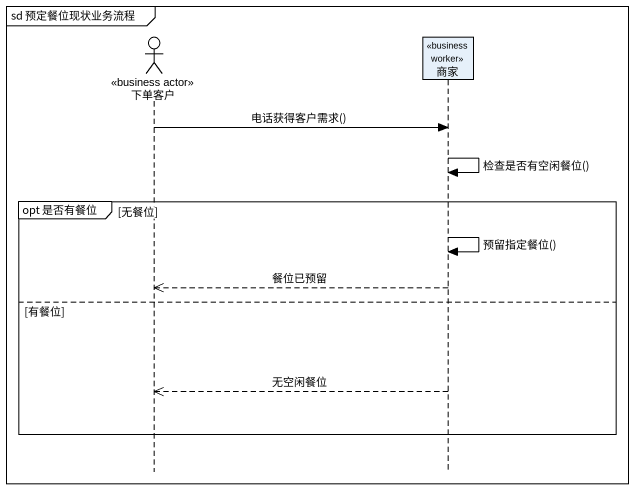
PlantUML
@startuml
mainframe sd 预定餐位现状业务流程
hide footbox
actor 下单客户 <<business actor>>
participant 商家 <<business worker>>

下单客户 -> 商家 : 电话获得客户需求()
商家 -> 商家 : 检查是否有空闲餐位()
group opt 是否有餐位 [无餐位]
  商家 -> 商家 : 预留指定餐位()
  商家 -->> 下单客户 : 餐位已预留
else 有餐位
  商家 -->> 下单客户 : 无空闲餐位
end
@enduml
